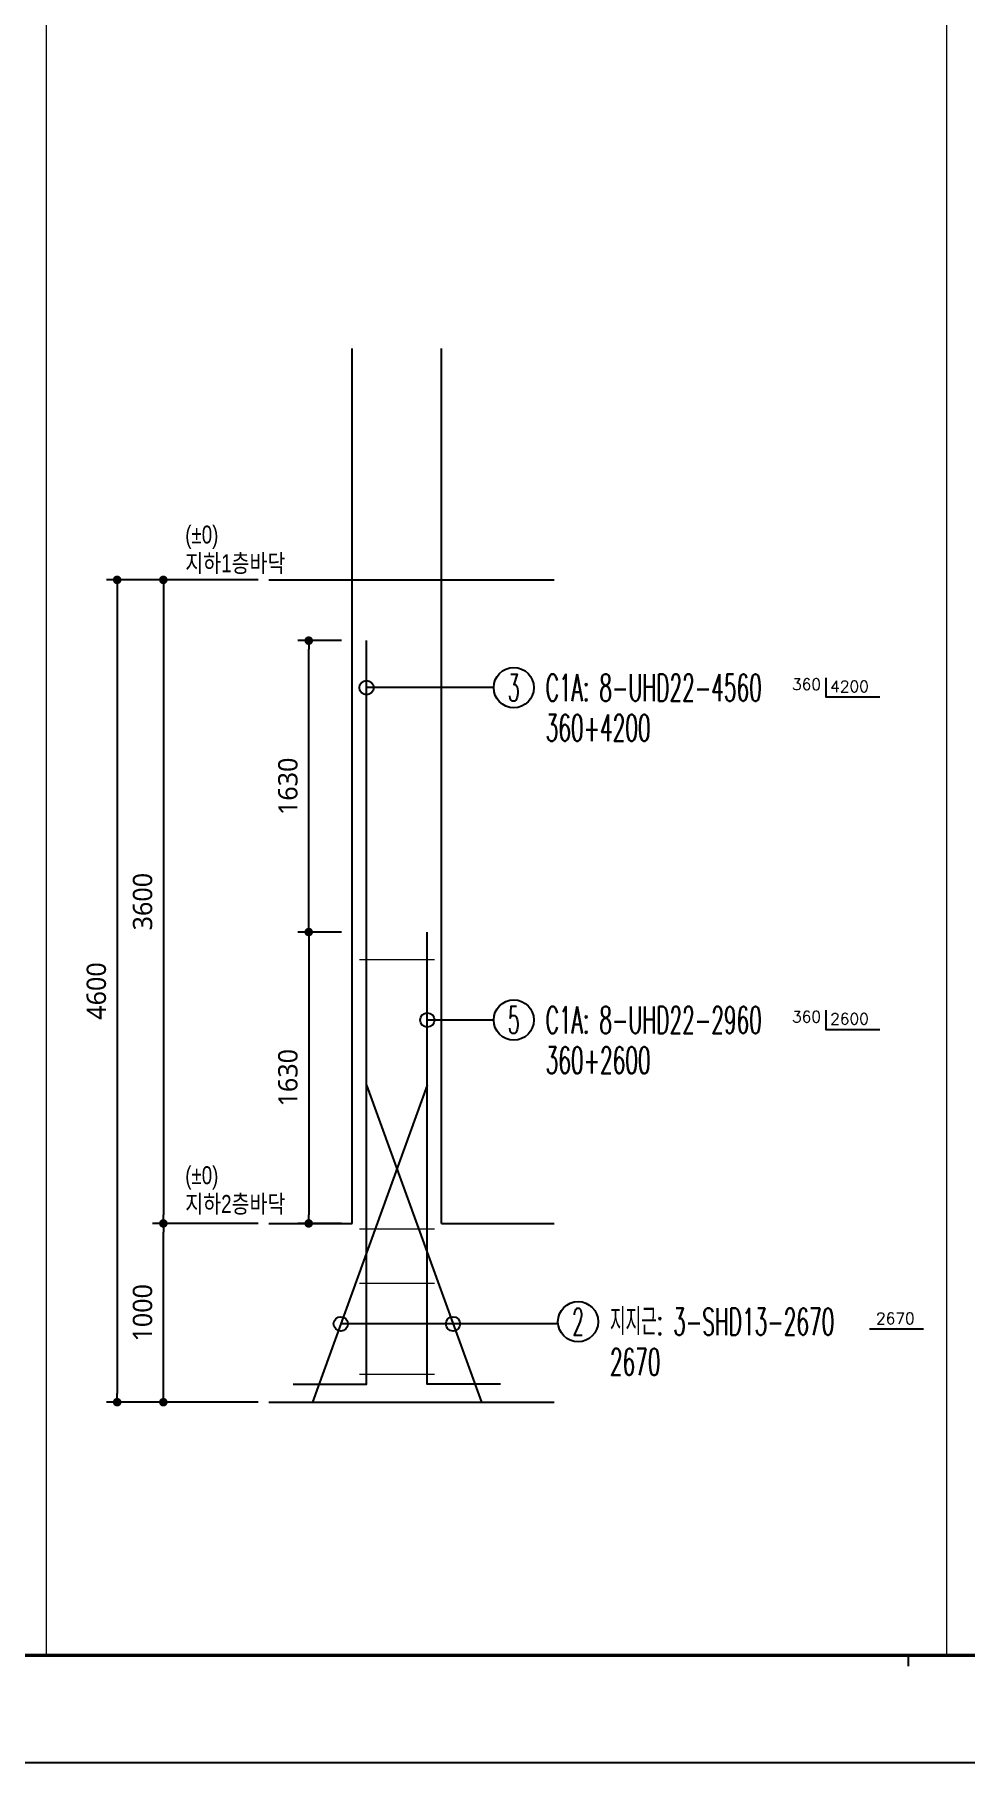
# Model space of a CAD drawing. Header units: millimetres. Extents: x 327808 to 2562540, y -728300 to 402793.
# Drawn here: x 472392 to 477599, y -441148 to -431483 of the extents above; entities that cross this region are included whole.
import ezdxf
from ezdxf.enums import TextEntityAlignment as Align

# ---------------------------------------------------------------- set-up
doc = ezdxf.new("R2010")
doc.units = ezdxf.units.MM
doc.header["$LTSCALE"] = 140
doc.layers.get('Defpoints').update_dxf_attribs({"color": 145})
for name, color, linetype in [('254', 254, 'Continuous'), ('AMAC-NO', 5, 'Continuous'), ('BAR', 2, 'Continuous'), ('DIM', 7, 'Continuous'), ('XDIM', 7, 'Continuous'), ('XSTRUCT', 2, 'Continuous'), ('XTAG', 7, 'Continuous')]:
    doc.layers.add(name, color=color, linetype=linetype)
doc.layers.add('Main Bar', color=7, linetype='Continuous', lineweight=0)
doc.layers.add('XTITLE', color=22, linetype='Continuous', lineweight=0)
doc.styles.add('ROMANS', font='malgun.ttf')
doc.styles.add('XRebar', font='Romans.shx', dxfattribs={"bigfont": 'whgtxt.shx'})
doc.styles.add('XRebar2', font='Romans.shx')
doc.styles.add('돋음', font='')
doc.styles.get('돋음').set_extended_font_data('Dotum')
doc.dimstyles.new('60(SUB-1.8)', dxfattribs={"dimscale": 60, "dimtxt": 1.8, "dimasz": 0.8, "dimexe": 1, "dimexo": 1, "dimgap": 1, "dimtad": 1, "dimdec": 0, "dimzin": 0, "dimdsep": 46, "dimtxsty": 'ROMANS', "dimblk": 'DOT', "dimcen": 1, "dimdle": 2, "dimclrd": 6, "dimclre": 6, "dimclrt": 7, "dimazin": 0, "dimtfac": 1, "dimtdec": 0, "dimtix": 1, "dimtmove": 2, "dimatfit": 3, "dimldrblk": 'DIMDOT', "dimfxl": 1, "dimtolj": 1, "dimtzin": 0, "dimarcsym": 0})

# ---------------------------------------------------------------- blocks, each defined once
blk = doc.blocks.new('_Dot')
at = {"color": 0, "linetype": 'ByBlock', "lineweight": -2}
blk.add_line((-0.5, 0), (-1, 0), dxfattribs=at)
at = {"color": 0, "linetype": 'ByBlock', "const_width": 0.5}
blk.add_lwpolyline([(-0.25, 0, 1), (0.25, 0, 1)], format="xyb", close=True, dxfattribs=at)
blk = doc.blocks.new('*D350')
at = {"layer": 'Defpoints', "color": 0, "linetype": 'Continuous', "transparency": 16777216}
for p in [(473701.5, -434533.2), (472853.5, -439133.2), (473701.5, -439133.2)]:
    blk.add_point(p, dxfattribs=at).dxf.unprotected_set("ltscale", 0)
at = {"layer": 'XDIM', "color": 6, "linetype": 'Continuous', "lineweight": -2, "transparency": 16777216}
for p, q in [((473641.5, -434533.2), (472793.5, -434533.2)), ((472853.5, -434581.2), (472853.5, -439085.2)), ((473641.5, -439133.2), (472793.5, -439133.2))]:
    blk.add_line(p, q, dxfattribs=at).dxf.unprotected_set("ltscale", 0)
at = {"layer": 'XDIM', "color": 6, "linetype": 'Continuous', "lineweight": -2, "transparency": 16777216, "xscale": 48, "yscale": 48, "zscale": 48}
for p, rotation in [((472853.5, -434533.2), 90), ((472853.5, -439133.2), 270)]:
    blk.add_blockref('_Dot', p, dxfattribs=dict(at, rotation=rotation)).dxf.unprotected_set("ltscale", 0)
at = {"layer": 'XDIM', "color": 7, "linetype": 'Continuous', "transparency": 16777216, "insert": (472737.7, -436833.2), "char_height": 108, "attachment_point": 5, "rotation": 90, "style": 'ROMANS'}
blk.add_mtext('\\A1;4600', dxfattribs=at).dxf.unprotected_set("ltscale", 0)
blk = doc.blocks.new('DIMDOT')
at = {"layer": 'DIM', "linetype": 'Continuous'}
blk.add_line((-2, 0), (2, 0), dxfattribs=at)
for radius in [0.5, 0.25]:
    blk.add_circle((0, 0), radius, dxfattribs=at)
blk = doc.blocks.new('*D351')
at = {"layer": 'Defpoints', "color": 0, "linetype": 'Continuous', "transparency": 16777216}
for p in [(473701.5, -434533.2), (473112, -438133.2), (473701.5, -438133.2)]:
    blk.add_point(p, dxfattribs=at).dxf.unprotected_set("ltscale", 0)
at = {"layer": 'XDIM', "color": 6, "linetype": 'Continuous', "lineweight": -2, "transparency": 16777216}
for p, q in [((473641.5, -434533.2), (473052, -434533.2)), ((473112, -434581.2), (473112, -438085.2)), ((473641.5, -438133.2), (473052, -438133.2))]:
    blk.add_line(p, q, dxfattribs=at).dxf.unprotected_set("ltscale", 0)
at = {"layer": 'XDIM', "color": 6, "linetype": 'Continuous', "lineweight": -2, "transparency": 16777216, "xscale": 48, "yscale": 48, "zscale": 48}
for p, rotation in [((473112, -434533.2), 90), ((473112, -438133.2), 270)]:
    blk.add_blockref('_Dot', p, dxfattribs=dict(at, rotation=rotation)).dxf.unprotected_set("ltscale", 0)
at = {"layer": 'XDIM', "color": 7, "linetype": 'Continuous', "transparency": 16777216, "insert": (472996.2, -436333.2), "char_height": 108, "attachment_point": 5, "rotation": 90, "style": 'ROMANS'}
blk.add_mtext('\\A1;3600', dxfattribs=at).dxf.unprotected_set("ltscale", 0)
blk = doc.blocks.new('*D352')
at = {"layer": 'Defpoints', "color": 0, "linetype": 'Continuous', "transparency": 16777216}
for p in [(473112, -438133.2), (473701.5, -438133.2), (473701.5, -439133.2)]:
    blk.add_point(p, dxfattribs=at).dxf.unprotected_set("ltscale", 0)
at = {"layer": 'XDIM', "color": 6, "linetype": 'Continuous', "lineweight": -2, "transparency": 16777216}
for p, q in [((473641.5, -438133.2), (473052, -438133.2)), ((473112, -439085.2), (473112, -438181.2)), ((473641.5, -439133.2), (473052, -439133.2))]:
    blk.add_line(p, q, dxfattribs=at).dxf.unprotected_set("ltscale", 0)
at = {"layer": 'XDIM', "color": 6, "linetype": 'Continuous', "lineweight": -2, "transparency": 16777216, "xscale": 48, "yscale": 48, "zscale": 48}
for p, rotation in [((473112, -438133.2), 90), ((473112, -439133.2), 270)]:
    blk.add_blockref('_Dot', p, dxfattribs=dict(at, rotation=rotation)).dxf.unprotected_set("ltscale", 0)
at = {"layer": 'XDIM', "color": 7, "linetype": 'Continuous', "transparency": 16777216, "insert": (472995.9, -438633.2), "char_height": 108, "attachment_point": 5, "rotation": 90, "style": 'ROMANS'}
blk.add_mtext('\\A1;1000', dxfattribs=at).dxf.unprotected_set("ltscale", 0)
blk = doc.blocks.new('*D353')
at = {"layer": 'Defpoints', "color": 0, "linetype": 'Continuous', "transparency": 16777216}
for p in [(474168.6, -436503.2), (473925.1, -438133.2), (474168.6, -438133.2)]:
    blk.add_point(p, dxfattribs=at).dxf.unprotected_set("ltscale", 0)
at = {"layer": 'XDIM', "color": 6, "linetype": 'Continuous', "lineweight": -2, "transparency": 16777216}
for p, q in [((474108.6, -436503.2), (473865.1, -436503.2)), ((473925.1, -436551.2), (473925.1, -438085.2)), ((474108.6, -438133.2), (473865.1, -438133.2))]:
    blk.add_line(p, q, dxfattribs=at).dxf.unprotected_set("ltscale", 0)
at = {"layer": 'XDIM', "color": 6, "linetype": 'Continuous', "lineweight": -2, "transparency": 16777216, "xscale": 48, "yscale": 48, "zscale": 48}
for p, rotation in [((473925.1, -436503.2), 90), ((473925.1, -438133.2), 270)]:
    blk.add_blockref('_Dot', p, dxfattribs=dict(at, rotation=rotation)).dxf.unprotected_set("ltscale", 0)
at = {"layer": 'XDIM', "color": 7, "linetype": 'Continuous', "transparency": 16777216, "insert": (473809, -437318.2), "char_height": 108, "attachment_point": 5, "rotation": 90, "style": 'ROMANS'}
blk.add_mtext('\\A1;1630', dxfattribs=at).dxf.unprotected_set("ltscale", 0)
blk = doc.blocks.new('*D354')
at = {"layer": 'Defpoints', "color": 0, "linetype": 'Continuous', "transparency": 16777216}
for p in [(473925.1, -434873.2), (474168.6, -434873.2), (474168.6, -436503.2)]:
    blk.add_point(p, dxfattribs=at).dxf.unprotected_set("ltscale", 0)
at = {"layer": 'XDIM', "color": 6, "linetype": 'Continuous', "lineweight": -2, "transparency": 16777216}
for p, q in [((474108.6, -434873.2), (473865.1, -434873.2)), ((473925.1, -436455.2), (473925.1, -434921.2)), ((474108.6, -436503.2), (473865.1, -436503.2))]:
    blk.add_line(p, q, dxfattribs=at).dxf.unprotected_set("ltscale", 0)
at = {"layer": 'XDIM', "color": 6, "linetype": 'Continuous', "lineweight": -2, "transparency": 16777216, "xscale": 48, "yscale": 48, "zscale": 48}
for p, rotation in [((473925.1, -434873.2), 90), ((473925.1, -436503.2), 270)]:
    blk.add_blockref('_Dot', p, dxfattribs=dict(at, rotation=rotation)).dxf.unprotected_set("ltscale", 0)
at = {"layer": 'XDIM', "color": 7, "linetype": 'Continuous', "transparency": 16777216, "insert": (473809, -435688.2), "char_height": 108, "attachment_point": 5, "rotation": 90, "style": 'ROMANS'}
blk.add_mtext('\\A1;1630', dxfattribs=at).dxf.unprotected_set("ltscale", 0)
blk = doc.blocks.new('dhs_sheet2e')
at = {"color": 7}
blk.add_line((55508.9, 1997.6), (55508.9, 1797.9), dxfattribs=at)
blk.add_lwpolyline([(84000, 0), (84000, 59329.4), (0, 59329.4), (0, 0)], close=True, dxfattribs=at)
at = {"color": 30, "const_width": 64.9}
blk.add_lwpolyline([(81003.6, 57331.7), (2996.4, 57331.7), (2996.4, 1997.6), (81003.6, 1997.6)], close=True, dxfattribs=at)
blk = doc.blocks.new('zdfgarse')
at = {"color": 255, "xscale": 0.25, "yscale": 0.25, "zscale": 0.25}
blk.add_blockref('dhs_sheet2e', (0, 0), dxfattribs=at)
blk = doc.blocks.new('*U406', base_point=(474959.7163, -436995.4013))
at = {"layer": 'XTAG', "color": 0, "linetype": 'Continuous', "ltscale": 1.06101e-314}
blk.add_circle((475072.2163, -436995.4013), 112.5, dxfattribs=at)
at = {"layer": 'XTAG', "color": 0, "linetype": 'Continuous', "ltscale": 1.06101e-314, "style": 'XRebar', "width": 0.5}
blk.add_text('5', height=150, dxfattribs=at).set_placement((475072.2163, -436995.4013), align=Align.MIDDLE_CENTER)
at = {"layer": 'XTAG', "color": 0, "linetype": 'Continuous', "ltscale": 1.06101e-314, "style": 'XRebar', "width": 0.55}
for s, p in [('C1A: 8-UHD22-2960', (475250.3413, -436995.4013)), ('360+2600', (475250.3413, -437220.4013))]:
    blk.add_text(s, height=150, dxfattribs=at).set_placement(p, align=Align.MIDDLE_LEFT)
blk = doc.blocks.new('*U409', base_point=(474959.7163, -435135.9528))
at = {"layer": 'XTAG', "color": 0, "linetype": 'Continuous', "ltscale": 1.06101e-314}
blk.add_circle((475072.2163, -435135.9528), 112.5, dxfattribs=at)
at = {"layer": 'XTAG', "color": 0, "linetype": 'Continuous', "ltscale": 1.06101e-314, "style": 'XRebar', "width": 0.5}
blk.add_text('3', height=150, dxfattribs=at).set_placement((475072.2163, -435135.9528), align=Align.MIDDLE_CENTER)
at = {"layer": 'XTAG', "color": 0, "linetype": 'Continuous', "ltscale": 1.06101e-314, "style": 'XRebar', "width": 0.55}
for s, p in [('C1A: 8-UHD22-4560', (475250.3413, -435135.9528)), ('360+4200', (475250.3413, -435360.9528))]:
    blk.add_text(s, height=150, dxfattribs=at).set_placement(p, align=Align.MIDDLE_LEFT)
blk = doc.blocks.new('*U412', base_point=(475319.3425, -438682.8937))
at = {"layer": 'XTAG', "color": 0, "linetype": 'Continuous', "ltscale": 1.06101e-314}
blk.add_circle((475431.8425, -438682.8937), 112.5, dxfattribs=at)
at = {"layer": 'XTAG', "color": 0, "linetype": 'Continuous', "ltscale": 1.06101e-314, "style": 'XRebar', "width": 0.5}
blk.add_text('2', height=150, dxfattribs=at).set_placement((475431.8425, -438682.8937), align=Align.MIDDLE_CENTER)
at = {"layer": 'XTAG', "color": 0, "linetype": 'Continuous', "ltscale": 1.06101e-314, "style": 'XRebar', "width": 0.55}
for s, p in [('지지근: 3-SHD13-2670', (475609.9675, -438682.8937)), ('2670', (475609.9675, -438907.8937))]:
    blk.add_text(s, height=150, dxfattribs=at).set_placement(p, align=Align.MIDDLE_LEFT)

msp = doc.modelspace()

# ---------------------------------------------------------------- linework, layer by layer
at = {"layer": '254', "color": 4, "linetype": 'Continuous'}
for p, q in [((474959.7, -435136), (474248.6, -435136)), ((474959.7, -436995.4), (474588.6, -436995.4)), ((475320, -438695), (474104.6, -438695))]:
    msp.add_line(p, q, dxfattribs=at)
for centre in [(474248.6, -435136), (474588.6, -436995.4), (474104.6, -438695), (474732.5, -438695)]:
    msp.add_circle(centre, 40, dxfattribs=at)
at = {"layer": 'BAR', "color": 3}
for points in [[(473838.6, -439033.2), (474248.6, -439033.2), (474248.6, -434873.2)], [(474998.6, -439033.2), (474588.6, -439033.2), (474588.6, -436503.2)]]:
    msp.add_lwpolyline(points, dxfattribs=at)
at = {"layer": 'Main Bar', "color": 30, "linetype": 'Continuous'}
for p, q in [((474208.6, -436655.9), (474628.6, -436655.9)), ((474208.6, -438163.4), (474628.6, -438163.4)), ((474208.6, -438468.2), (474628.6, -438468.2)), ((474208.6, -438976.6), (474628.6, -438976.6))]:
    msp.add_line(p, q, dxfattribs=at).dxf.unprotected_set("ltscale", 0)
at = {"layer": 'XDIM', "color": 250, "linetype": 'Continuous', "ltscale": 5e-324}
for p, q in [((476929.6, -435136), (476929.6, -435136)), ((476929.6, -436995.4), (476929.6, -436995.4)), ((477211.7, -438714.4), (477211.7, -438714.4))]:
    msp.add_line(p, q, dxfattribs=at)
at = {"layer": 'XDIM', "color": 1, "linetype": 'Continuous', "ltscale": 5e-324}
for points in [[(476817.2, -435080.7), (476817.2, -435188.3), (477120.7, -435188.3)], [(476817.2, -436940.1), (476817.2, -437047.7), (477120.7, -437047.7)], [(477061.2, -438723.2), (477364.6, -438723.2)]]:
    msp.add_lwpolyline(points, dxfattribs=at)
at = {"layer": 'XSTRUCT', "color": 5, "linetype": 'Continuous'}
for p, q in [((474168.6, -438133.2), (474168.6, -433239.3)), ((474668.6, -438133.2), (474668.6, -433239.3)), ((473701.5, -434533.2), (475298.2, -434533.2)), ((473701.5, -438133.2), (474168.6, -438133.2)), ((474668.6, -438133.2), (475298.2, -438133.2)), ((473701.5, -439133.2), (475298.2, -439133.2))]:
    msp.add_line(p, q, dxfattribs=at).dxf.unprotected_set("ltscale", 0)
at = {"layer": 'XSTRUCT', "color": 1}
for points in [[(474588.6, -437360.6), (473945.7, -439133.2)], [(474248.6, -437360.6), (474891.5, -439133.2)]]:
    msp.add_lwpolyline(points, dxfattribs=at)
at = {"layer": 'XTITLE', "color": 3, "ltscale": 2}
for points in [[(472455.8, -425107.9), (472455.8, -440549.1)], [(477493.1, -425107.9), (477493.1, -440549.1)]]:
    msp.add_lwpolyline(points, dxfattribs=at)

# ---------------------------------------------------------------- block references
at = {"xscale": 1.199999996698919, "yscale": 1.199999996698919, "zscale": 1.199999996698919}
msp.add_blockref('zdfgarse', (460626.5, -441148.4), dxfattribs=at)
at = {"layer": 'XTAG', "color": 210, "linetype": 'Continuous', "ltscale": 1.2987e-311}
for name, p in [('*U409', (474959.7, -435136)), ('*U406', (474959.7, -436995.4))]:
    msp.add_blockref(name, p, dxfattribs=at)
at = {"layer": 'XTAG', "color": 11, "linetype": 'Continuous', "ltscale": 1.2987e-311}
msp.add_blockref('*U412', (475319.3, -438682.9), dxfattribs=at)

# ---------------------------------------------------------------- texts
at = {"layer": 'AMAC-NO', "color": 2, "style": '돋음', "width": 0.8}
for s, p in [('(%%P0)', (473234.5, -434329.6)), ('지하1층바닥', (473234.5, -434490.2)), ('(%%P0)', (473234.5, -437913.4)), ('지하2층바닥', (473234.5, -438074))]:
    msp.add_text(s, height=100, dxfattribs=at).set_placement(p)
at = {"layer": 'XDIM', "color": 3, "linetype": 'Continuous', "ltscale": 5e-324, "style": 'XRebar2'}
for p in [(476790.8, -435167.7), (476790.8, -437027.2)]:
    msp.add_text('360', height=63, dxfattribs=at).set_placement(p, align=Align.BOTTOM_RIGHT)
for s, p in [('4200', (476950.1, -435179.5)), ('2600', (476950.1, -437038.9)), ('2670', (477206.4, -438715))]:
    msp.add_text(s, height=63, dxfattribs=at).set_placement(p, align=Align.BOTTOM_CENTER)

# ---------------------------------------------------------------- dimensions: what is measured, and where the dimension line sits
at = {"layer": 'XDIM', "color": 4, "linetype": 'Continuous'}
for p1, p2, distance, picture, middle in [((473701.5, -434533.2), (473701.5, -439133.2), -847.9, '*D350', (472737.7, -436833.2)), ((473701.5, -434533.2), (473701.5, -438133.2), -589.4, '*D351', (472996.2, -436333.2)), ((474168.6, -436503.2), (474168.6, -434873.2), 243.5, '*D354', (473809, -435688.2)), ((474168.6, -436503.2), (474168.6, -438133.2), -243.5, '*D353', (473809, -437318.2)), ((473701.5, -439133.2), (473701.5, -438133.2), 589.4, '*D352', (472995.9, -438633.2))]:
    dim = msp.add_aligned_dim(p1=p1, p2=p2, distance=distance, dimstyle='60(SUB-1.8)', dxfattribs=at)
    dim.commit()
    dim.dimension.update_dxf_attribs({"geometry": picture, "text_midpoint": middle})
    dim.dimension.dxf.unprotected_set("ltscale", 0)

doc.saveas('drawing.dxf')
